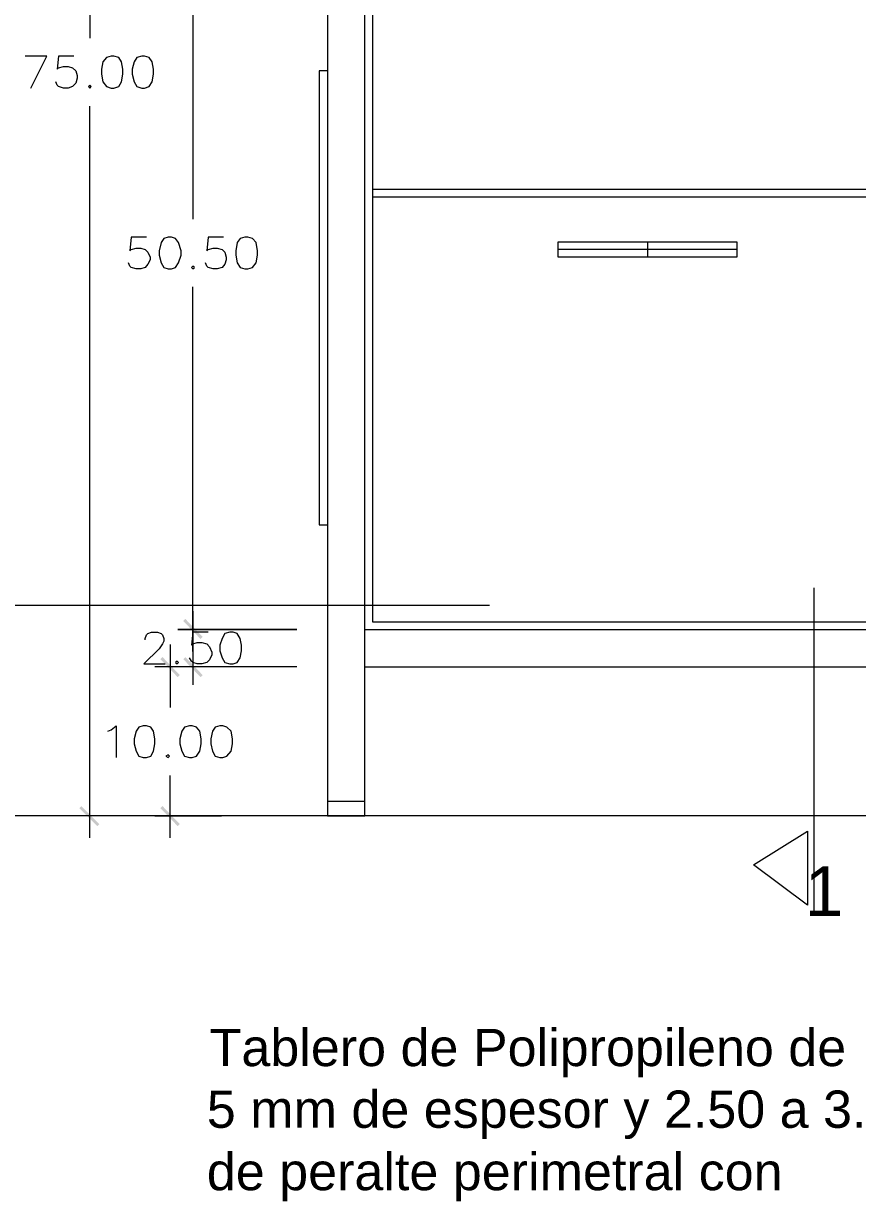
# Model space of a CAD drawing. Header units: inches. Extents: x 0.13 to 4.47, y 0.19 to 3.07.
# Drawn here: x 2.667 to 3.226, y 1.761 to 2.55 of the extents above; entities that cross this region are included whole.
import ezdxf

# ---------------------------------------------------------------- set-up
doc = ezdxf.new("R2010")
doc.units = ezdxf.units.IN
doc.header["$MEASUREMENT"] = 0
for name, color, linetype in [('PDF_PDF5_PDF12_PDF11_0', 7, 'Continuous'), ('PDF_PDF5_PDF12_PDF11_MESA', 7, 'Continuous'), ('PDF_PDF5_PDF12_PDF11_PROYECCION 2', 7, 'Continuous'), ('PDF_Texto', 7, 'Continuous')]:
    doc.layers.add(name, color=color, linetype=linetype)
doc.styles.add('PDF Arial', font='arial.ttf')

msp = doc.modelspace()

# ---------------------------------------------------------------- linework, layer by layer
at = {"layer": 'PDF_PDF5_PDF12_PDF11_0', "lineweight": 5}
for points in [[(2.71148, 2.78268), (2.71148, 2.54027)], [(2.87077, 2.67355), (2.87077, 2.01921), (2.89584, 2.01921), (2.89584, 2.67355)], [(2.78067, 2.66333), (2.78067, 2.41906)], [(2.90095, 2.64801), (2.90095, 2.14924), (3.27479, 2.14924), (3.27479, 2.64801)], [(2.71148, 2.00435), (2.71148, 2.49476)], [(2.90095, 2.43903), (3.27479, 2.43903)], [(2.90095, 2.43392), (3.27479, 2.43392)], [(3.08532, 2.40373), (3.08532, 2.39352)], [(3.14523, 2.39863), (3.02541, 2.39863)], [(2.78067, 2.12927), (2.78067, 2.37355)], [(3.19677, 2.172), (3.19677, 1.95559)], [(2.78067, 2.15621), (2.78067, 2.14413), (2.78067, 2.11906), (2.78067, 2.10698)], [(2.77046, 2.14413), (2.85033, 2.14413), (2.77046, 2.14413)], [(2.89584, 2.14413), (4.04338, 2.14413)], [(2.76535, 2.13392), (2.76535, 2.09166)], [(2.81504, 2.11906), (2.75513, 2.11906)], [(2.85033, 2.11906), (2.77046, 2.11906)], [(2.89584, 2.11906), (3.25018, 2.11906), (3.25018, 2.01921)], [(2.76535, 2.00435), (2.76535, 2.04615)], [(2.87077, 2.02896), (2.89584, 2.02896)], [(2.95343, 2.01921), (0.36347, 2.01921)], [(2.75513, 2.01921), (2.79971, 2.01921), (2.70126, 2.01921)], [(4.15251, 2.01921), (2.81968, 2.01921)]]:
    msp.add_lwpolyline(points, dxfattribs=at)
at = {"layer": 'PDF_PDF5_PDF12_PDF11_0', "lineweight": 13}
for points in [[(2.672, 2.50683), (2.68268, 2.52819), (2.66829, 2.52819)], [(2.7008, 2.52819), (2.69058, 2.52819), (2.68965, 2.51937), (2.69058, 2.5203), (2.69383, 2.52123), (2.69708, 2.52123), (2.69987, 2.5203), (2.70219, 2.51844), (2.70312, 2.51519), (2.70312, 2.51333), (2.70219, 2.51008), (2.69987, 2.50776), (2.69708, 2.50683), (2.69383, 2.50683), (2.69058, 2.50776), (2.68965, 2.50869), (2.68872, 2.51101)], [(2.74956, 2.40699), (2.73934, 2.40699), (2.73841, 2.3977), (2.73934, 2.39863), (2.74259, 2.39955), (2.74584, 2.39955), (2.74863, 2.39863), (2.75049, 2.39677), (2.75188, 2.39352), (2.75188, 2.39166), (2.75049, 2.38887), (2.74863, 2.38655), (2.74584, 2.38562), (2.74259, 2.38562), (2.73934, 2.38655), (2.73841, 2.38748), (2.73748, 2.3898)], [(2.80111, 2.40699), (2.79089, 2.40699), (2.78996, 2.3977), (2.79089, 2.39863), (2.79414, 2.39955), (2.79693, 2.39955), (2.80018, 2.39863), (2.80203, 2.39677), (2.80296, 2.39352), (2.80296, 2.39166), (2.80203, 2.38887), (2.80018, 2.38655), (2.79693, 2.38562), (2.79414, 2.38562), (2.79089, 2.38655), (2.78996, 2.38748), (2.78903, 2.3898)], [(2.74863, 2.13717), (2.74863, 2.1381), (2.74956, 2.14042), (2.75049, 2.14135), (2.75281, 2.14228), (2.75699, 2.14228), (2.75931, 2.14135), (2.76024, 2.14042), (2.76117, 2.1381), (2.76117, 2.13624), (2.76024, 2.13438), (2.75792, 2.13113), (2.7477, 2.12091), (2.7621, 2.12091)], [(2.79089, 2.14228), (2.78067, 2.14228), (2.77974, 2.13345), (2.78067, 2.13438), (2.78346, 2.13531), (2.78671, 2.13531), (2.78996, 2.13438), (2.79182, 2.13252), (2.79321, 2.12881), (2.79321, 2.12695), (2.79182, 2.1237), (2.78996, 2.12184), (2.78671, 2.12091), (2.78346, 2.12091), (2.78067, 2.12184), (2.77974, 2.12277), (2.77835, 2.12509)], [(2.72355, 2.07587), (2.72587, 2.0768), (2.72912, 2.07958), (2.72912, 2.05822)]]:
    msp.add_lwpolyline(points, dxfattribs=at)
for points in [[(2.72587, 2.52819), (2.72262, 2.52726), (2.7203, 2.52448), (2.71937, 2.51937), (2.71937, 2.51612), (2.7203, 2.51101), (2.72262, 2.50776), (2.72587, 2.50683), (2.72773, 2.50683), (2.73098, 2.50776), (2.73284, 2.51101), (2.73377, 2.51612), (2.73377, 2.51937), (2.73284, 2.52448), (2.73098, 2.52726), (2.72773, 2.52819)], [(2.74631, 2.52819), (2.74306, 2.52726), (2.7412, 2.52448), (2.73981, 2.51937), (2.73981, 2.51612), (2.7412, 2.51101), (2.74306, 2.50776), (2.74631, 2.50683), (2.74816, 2.50683), (2.75142, 2.50776), (2.75327, 2.51101), (2.7542, 2.51612), (2.7542, 2.51937), (2.75327, 2.52448), (2.75142, 2.52726), (2.74816, 2.52819)], [(2.71148, 2.50869), (2.71055, 2.50776), (2.71148, 2.50683), (2.71241, 2.50776)], [(2.76395, 2.40699), (2.76117, 2.40606), (2.75931, 2.40327), (2.75792, 2.3977), (2.75792, 2.39491), (2.75931, 2.3898), (2.76117, 2.38655), (2.76395, 2.38562), (2.76628, 2.38562), (2.76906, 2.38655), (2.77092, 2.3898), (2.77278, 2.39491), (2.77278, 2.3977), (2.77092, 2.40327), (2.76906, 2.40606), (2.76628, 2.40699)], [(2.8155, 2.40699), (2.81225, 2.40606), (2.81039, 2.40327), (2.80947, 2.3977), (2.80947, 2.39491), (2.81039, 2.3898), (2.81225, 2.38655), (2.8155, 2.38562), (2.81736, 2.38562), (2.82061, 2.38655), (2.82293, 2.3898), (2.82386, 2.39491), (2.82386, 2.3977), (2.82293, 2.40327), (2.82061, 2.40606), (2.81736, 2.40699)], [(2.78067, 2.38748), (2.77974, 2.38655), (2.78067, 2.38562), (2.7816, 2.38655)], [(2.80529, 2.14228), (2.80203, 2.14135), (2.80018, 2.1381), (2.79878, 2.13345), (2.79878, 2.12974), (2.80018, 2.12509), (2.80203, 2.12184), (2.80529, 2.12091), (2.80761, 2.12091), (2.81039, 2.12184), (2.81225, 2.12509), (2.81318, 2.12974), (2.81318, 2.13345), (2.81225, 2.1381), (2.81039, 2.14135), (2.80761, 2.14228)], [(2.76999, 2.12277), (2.76906, 2.12184), (2.76999, 2.12091), (2.77092, 2.12184)], [(2.74724, 2.07958), (2.74445, 2.07865), (2.74259, 2.07587), (2.7412, 2.07076), (2.7412, 2.06751), (2.74259, 2.0624), (2.74445, 2.05915), (2.74724, 2.05822), (2.74956, 2.05822), (2.75234, 2.05915), (2.7542, 2.0624), (2.75513, 2.06751), (2.75513, 2.07076), (2.7542, 2.07587), (2.75234, 2.07865), (2.74956, 2.07958)], [(2.77835, 2.07958), (2.7751, 2.07865), (2.77324, 2.07587), (2.77185, 2.07076), (2.77185, 2.06751), (2.77324, 2.0624), (2.7751, 2.05915), (2.77835, 2.05822), (2.78021, 2.05822), (2.78299, 2.05915), (2.78532, 2.0624), (2.78625, 2.06751), (2.78625, 2.07076), (2.78532, 2.07587), (2.78299, 2.07865), (2.78021, 2.07958)], [(2.79878, 2.07958), (2.79553, 2.07865), (2.79368, 2.07587), (2.79275, 2.07076), (2.79275, 2.06751), (2.79368, 2.0624), (2.79553, 2.05915), (2.79878, 2.05822), (2.80064, 2.05822), (2.80343, 2.05915), (2.80621, 2.0624), (2.80714, 2.06751), (2.80714, 2.07076), (2.80621, 2.07587), (2.80343, 2.07865), (2.80064, 2.07958)], [(2.76395, 2.06008), (2.76256, 2.05915), (2.76395, 2.05822), (2.76488, 2.05915)]]:
    msp.add_lwpolyline(points, close=True, dxfattribs=at)
at = {"layer": 'PDF_PDF5_PDF12_PDF11_0', "lineweight": 5}
for points in [[(3.02541, 2.39352), (3.02541, 2.40373), (3.14523, 2.40373), (3.14523, 2.39352)], [(3.1926, 2.00899), (3.1926, 1.9593), (3.15637, 1.98624)]]:
    msp.add_lwpolyline(points, close=True, dxfattribs=at)
at = {"layer": 'PDF_PDF5_PDF12_PDF11_0', "transparency": 33554559}
for points in [[(2.77556, 2.1511), (2.77417, 2.14971), (2.78717, 2.13903)], [(2.77556, 2.1511), (2.77417, 2.14971), (2.78717, 2.13903)], [(2.77417, 2.14971), (2.78717, 2.13903), (2.78578, 2.13763)], [(2.77417, 2.14971), (2.78717, 2.13903), (2.78578, 2.13763)], [(2.77185, 2.11348), (2.75885, 2.12417), (2.76024, 2.12556)], [(2.77046, 2.11209), (2.77185, 2.11348), (2.75885, 2.12417)], [(2.78717, 2.11348), (2.77417, 2.12417), (2.77556, 2.12556)], [(2.78578, 2.11209), (2.78717, 2.11348), (2.77417, 2.12417)], [(2.7059, 2.02571), (2.70451, 2.02432), (2.71798, 2.01364)], [(2.70451, 2.02432), (2.71798, 2.01364), (2.71659, 2.01225)], [(2.76024, 2.02571), (2.75885, 2.02432), (2.77185, 2.01364)], [(2.75885, 2.02432), (2.77185, 2.01364), (2.77046, 2.01225)]]:
    msp.add_solid(points, dxfattribs=at)
at = {"layer": 'PDF_PDF5_PDF12_PDF11_MESA', "lineweight": 5}
msp.add_lwpolyline([(2.61163, 2.16039), (2.97944, 2.16039)], dxfattribs=at)
at = {"layer": 'PDF_PDF5_PDF12_PDF11_PROYECCION 2', "lineweight": 5}
msp.add_lwpolyline([(2.87077, 2.51844), (2.86519, 2.51844), (2.86519, 2.21426), (2.87077, 2.21426)], dxfattribs=at)

# ---------------------------------------------------------------- texts
at = {"layer": 'PDF_Texto', "attachment_point": 7, "style": 'PDF Arial'}
for s, insert, char_height in [('1', (3.19074, 1.95214), 0.03316), ('Tablero de Polipropileno de', (2.79182, 1.84394), 0.0249739), ('5 mm de espesor y 2.50 a 3.00 cm', (2.78996, 1.80261), 0.0249739), ('de peralte perimetral con', (2.78996, 1.76081), 0.0249739)]:
    msp.add_mtext(s, dxfattribs=dict(at, insert=insert, char_height=char_height))

doc.saveas('drawing.dxf')
